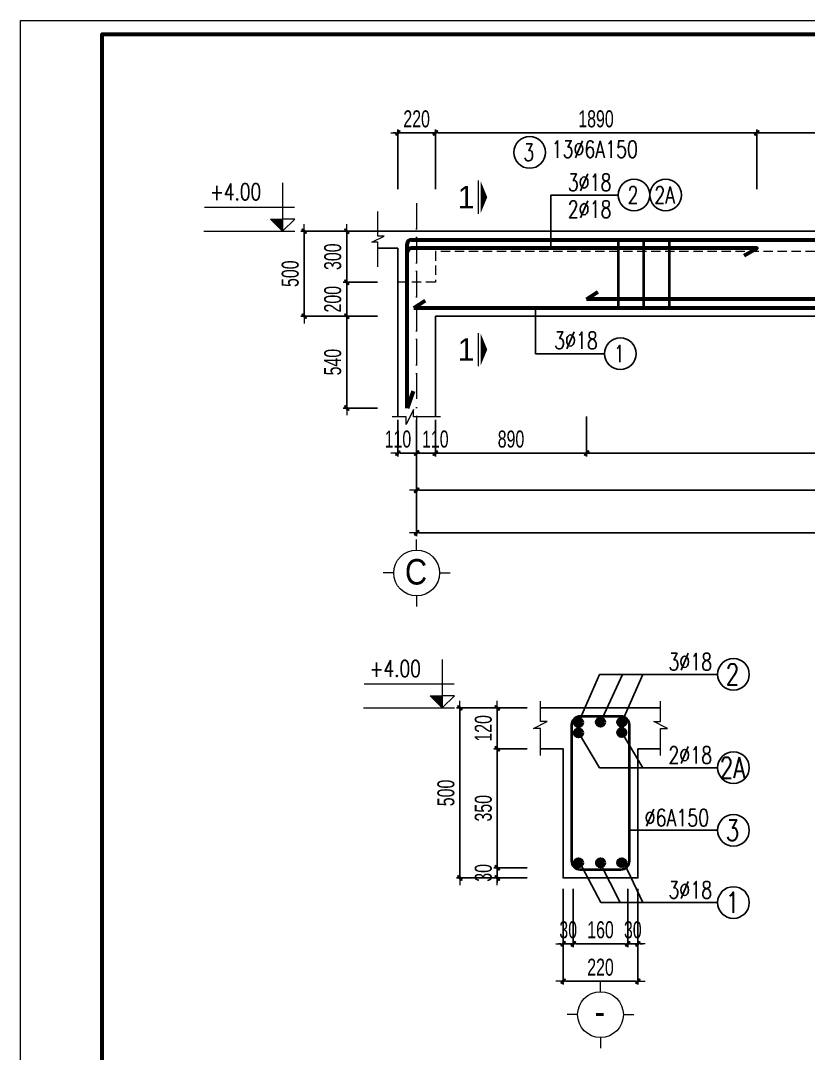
# Model space of a CAD drawing. Header units: millimetres. Extents: x -295047 to 304185, y -728047 to -308748.
# Drawn here: x -33495 to -28862, y -327748 to -321674 of the extents above; entities that cross this region are included whole.
import ezdxf
from ezdxf.enums import TextEntityAlignment as Align

# ---------------------------------------------------------------- set-up
doc = ezdxf.new("R2010")
doc.units = ezdxf.units.MM
doc.header["$MEASUREMENT"] = 0
doc.header["$PDMODE"] = 32
doc.linetypes.add('DASHDOT', pattern=[1, 0.5, -0.25, 0, -0.25])
doc.linetypes.add('HIDDEN', pattern=[0.375, 0.25, -0.125])
doc.layers.get('Defpoints').update_dxf_attribs({"color": 1})
for name, color, linetype, lineweight in [('EG Dim', 8, 'Continuous', 15), ('EG Text1', 3, 'Continuous', 20), ('Khac', 156, 'Continuous', 9), ('Khungten_LCDI', 7, 'Continuous', 5), ('KICHTHUOC', 8, 'Continuous', 18), ('LC Dim', 8, 'Continuous', 18), ('LC ISO', 153, 'Continuous', 13), ('LC Khac', 4, 'Continuous', 9), ('LC MANH DUT', 35, 'HIDDEN', 5), ('LC Net dam2', 6, 'Continuous', 40), ('LC Net dam3', 1, 'Continuous', 60), ('LC Net manh', 219, 'Continuous', 5), ('LC Net thay', 7, 'Continuous', 25), ('LC Net truc', 79, 'DASHDOT', 13), ('LC Text1', 3, 'Continuous', 20), ('LC Text2', 7, 'Continuous', 25), ('MANH', 147, 'Continuous', 13)]:
    doc.layers.add(name, color=color, linetype=linetype, lineweight=lineweight)
doc.layers.add('Thep doc', color=6, linetype='Continuous')
doc.styles.add('EG Huy', font='vnsimli.shx', dxfattribs={"width": 0.75})
doc.styles.add('HOATBIF', font='hoatbif.shx', dxfattribs={"width": 0.7})
doc.styles.add('Khungten', font='VHAVAN.TTF', dxfattribs={"width": 0.9, "height": 5000})
doc.styles.add('LC 1', font='VHAVANB.TTF')
doc.styles.add('LC 3', font='vnsimli.shx', dxfattribs={"width": 0.75})
doc.styles.add('Title', font='VHBLACK.TTF', dxfattribs={"width": 0.8})
doc.dimstyles.new('1-100(1-40)', dxfattribs={"dimscale": 40, "dimtxt": 2.5, "dimasz": 0.35, "dimexe": 0.5, "dimexo": 0, "dimgap": 0.8, "dimtad": 1, "dimdec": 0, "dimzin": 0, "dimdsep": 46, "dimtxsty": 'HOATBIF', "dimblk1": 'DOT', "dimblk2": 'DOT', "dimsah": 1, "dimcen": -1, "dimdle": 1, "dimclrd": 256, "dimclre": 256, "dimclrt": 4, "dimadec": 3, "dimazin": 2, "dimtfac": 0.333333, "dimtdec": 0, "dimtix": 1, "dimtmove": 2, "dimatfit": 3, "dimldrblk": 'DOT', "dimfxl": 1, "dimtvp": 0.833333, "dimtolj": 1, "dimtzin": 0, "dimarcsym": 0})

# ---------------------------------------------------------------- blocks, each defined once
blk = doc.blocks.new('DOT')
at = {"layer": 'LC Dim'}
blk.add_line((-3, 0), (3, 0), dxfattribs=at)
at = {"layer": 'LC Dim', "color": 4}
blk.add_line((-1, -1), (1, 1), dxfattribs=at)
blk.add_lwpolyline([(0.5, 1), (-1, -0.5), (-0.5, -1), (1, 0.5)], close=True, dxfattribs=at)
blk = doc.blocks.new('*D866')
at = {"layer": 'Defpoints', "color": 0, "ltscale": 2, "transparency": 16777216}
for p in [(-30166, -324001.4), (-26166, -324001.4), (-30166, -324217.2)]:
    blk.add_point(p, dxfattribs=at)
at = {"layer": 'LC Dim', "lineweight": -2, "ltscale": 2, "transparency": 16777216}
for p, q in [((-30166, -324001.4), (-30166, -324237.2)), ((-26166, -324001.4), (-26166, -324237.2)), ((-26180, -324217.2), (-30152, -324217.2))]:
    blk.add_line(p, q, dxfattribs=at)
at = {"layer": 'LC Dim', "lineweight": -2, "ltscale": 2, "transparency": 16777216, "xscale": 14, "yscale": 14, "zscale": 14, "rotation": 180}
blk.add_blockref('DOT', (-30166, -324217.2), dxfattribs=at)
at = {"layer": 'LC Dim', "lineweight": -2, "ltscale": 2, "transparency": 16777216, "xscale": 14, "yscale": 14, "zscale": 14}
blk.add_blockref('DOT', (-26166, -324217.2), dxfattribs=at)
at = {"layer": 'LC Dim', "color": 4, "ltscale": 2, "transparency": 16777216, "insert": (-28166, -324135.2), "char_height": 100, "attachment_point": 5, "style": 'HOATBIF'}
blk.add_mtext('\\A1;4000', dxfattribs=at)
blk = doc.blocks.new('_Dot')
at = {"color": 0, "linetype": 'ByBlock', "lineweight": -2}
blk.add_line((-0.5, 0), (-1, 0), dxfattribs=at)
at = {"color": 0, "linetype": 'ByBlock', "const_width": 0.5}
blk.add_lwpolyline([(-0.25, 0, 1), (0.25, 0, 1)], format="xyb", close=True, dxfattribs=at)
blk = doc.blocks.new('*D867')
at = {"layer": 'Defpoints', "color": 0, "ltscale": 2, "transparency": 16777216}
for p in [(-31396.7, -322912.1), (-31577.2, -323212.1), (-31396.7, -323212.1)]:
    blk.add_point(p, dxfattribs=at)
at = {"layer": 'LC Dim', "lineweight": -2, "ltscale": 2, "transparency": 16777216}
for p, q in [((-31396.7, -322912.1), (-31597.2, -322912.1)), ((-31577.2, -322926.1), (-31577.2, -323198.1)), ((-31396.7, -323212.1), (-31597.2, -323212.1))]:
    blk.add_line(p, q, dxfattribs=at)
at = {"layer": 'LC Dim', "lineweight": -2, "ltscale": 2, "transparency": 16777216, "xscale": 14, "yscale": 14, "zscale": 14}
for p, rotation in [((-31577.2, -322912.1), 90), ((-31577.2, -323212.1), 270)]:
    blk.add_blockref('DOT', p, dxfattribs=dict(at, rotation=rotation))
at = {"layer": 'LC Dim', "color": 4, "ltscale": 2, "transparency": 16777216, "insert": (-31659.2, -323062.1), "char_height": 100, "attachment_point": 5, "rotation": 90, "style": 'HOATBIF'}
blk.add_mtext('\\A1;300', dxfattribs=at)
blk = doc.blocks.new('*D869')
at = {"layer": 'Defpoints', "color": 0, "ltscale": 2, "transparency": 16777216}
for p in [(-31396.7, -323212.1), (-31577.2, -323412.1), (-31396.7, -323412.1)]:
    blk.add_point(p, dxfattribs=at)
at = {"layer": 'LC Dim', "lineweight": -2, "ltscale": 2, "transparency": 16777216}
for p, q in [((-31396.7, -323212.1), (-31597.2, -323212.1)), ((-31577.2, -323198.1), (-31577.2, -323184.1)), ((-31577.2, -323212.1), (-31577.2, -323412.1)), ((-31396.7, -323412.1), (-31597.2, -323412.1)), ((-31577.2, -323426.1), (-31577.2, -323440.1))]:
    blk.add_line(p, q, dxfattribs=at)
at = {"layer": 'LC Dim', "lineweight": -2, "ltscale": 2, "transparency": 16777216, "xscale": 14, "yscale": 14, "zscale": 14}
for p, rotation in [((-31577.2, -323212.1), 270), ((-31577.2, -323412.1), 90)]:
    blk.add_blockref('DOT', p, dxfattribs=dict(at, rotation=rotation))
at = {"layer": 'LC Dim', "color": 4, "ltscale": 2, "transparency": 16777216, "insert": (-31659.2, -323312.1), "char_height": 100, "attachment_point": 5, "rotation": 90, "style": 'HOATBIF'}
blk.add_mtext('\\A1;200', dxfattribs=at)
blk = doc.blocks.new('*D870')
at = {"layer": 'Defpoints', "color": 0, "ltscale": 2, "transparency": 16777216}
for p in [(-27166, -322333.7), (-29166, -322664), (-27166, -322664)]:
    blk.add_point(p, dxfattribs=at)
at = {"layer": 'LC Dim', "lineweight": -2, "ltscale": 2, "transparency": 16777216}
for p, q in [((-29166, -322664), (-29166, -322313.7)), ((-29152, -322333.7), (-27180, -322333.7)), ((-27166, -322664), (-27166, -322313.7))]:
    blk.add_line(p, q, dxfattribs=at)
at = {"layer": 'LC Dim', "lineweight": -2, "ltscale": 2, "transparency": 16777216, "xscale": 14, "yscale": 14, "zscale": 14, "rotation": 180}
blk.add_blockref('DOT', (-29166, -322333.7), dxfattribs=at)
at = {"layer": 'LC Dim', "lineweight": -2, "ltscale": 2, "transparency": 16777216, "xscale": 14, "yscale": 14, "zscale": 14}
blk.add_blockref('DOT', (-27166, -322333.7), dxfattribs=at)
at = {"layer": 'LC Dim', "color": 4, "ltscale": 2, "transparency": 16777216, "insert": (-28166, -322251.7), "char_height": 100, "attachment_point": 5, "style": 'HOATBIF'}
blk.add_mtext('\\A1;2000', dxfattribs=at)
blk = doc.blocks.new('*D871')
at = {"layer": 'Defpoints', "color": 0, "ltscale": 2, "transparency": 16777216}
for p in [(-31396.7, -322912.1), (-31827.2, -323412.1), (-31396.7, -323412.1)]:
    blk.add_point(p, dxfattribs=at)
at = {"layer": 'LC Dim', "lineweight": -2, "ltscale": 2, "transparency": 16777216}
for p, q in [((-31396.7, -322912.1), (-31847.2, -322912.1)), ((-31827.2, -322926.1), (-31827.2, -323398.1)), ((-31396.7, -323412.1), (-31847.2, -323412.1))]:
    blk.add_line(p, q, dxfattribs=at)
at = {"layer": 'LC Dim', "lineweight": -2, "ltscale": 2, "transparency": 16777216, "xscale": 14, "yscale": 14, "zscale": 14}
for p, rotation in [((-31827.2, -322912.1), 90), ((-31827.2, -323412.1), 270)]:
    blk.add_blockref('DOT', p, dxfattribs=dict(at, rotation=rotation))
at = {"layer": 'LC Dim', "color": 4, "ltscale": 2, "transparency": 16777216, "insert": (-31909.2, -323162.1), "char_height": 100, "attachment_point": 5, "rotation": 90, "style": 'HOATBIF'}
blk.add_mtext('\\A1;500', dxfattribs=at)
blk = doc.blocks.new('CT')
at = {"layer": 'LC Text1', "lineweight": 15}
blk.add_hatch(color=4, dxfattribs=at).paths.add_polyline_path([(3.25, 1.6), (1.64, 1.6), (1.64, 0)])
at = {"layer": 'LC Text1', "color": 4, "lineweight": 15, "ltscale": 50}
for p, q in [((0.05, 3.14), (12, 3.14)), ((12.09, 0), (0, 0))]:
    blk.add_line(p, q, dxfattribs=at)
for points in [[(1.64, 6.43), (1.64, 0)], [(1.64, 0), (0.03, 1.6), (1.64, 1.6)], [(1.64, 0), (3.25, 1.6), (1.64, 1.6)]]:
    blk.add_lwpolyline(points, dxfattribs=at)
at = {"layer": 'LC Text1', "color": 4, "style": 'LC 3', "width": 0.75}
blk.add_attdef('CT', (1.91, 3.5), '', height=2.2, dxfattribs=at)
blk = doc.blocks.new('TTRUC')
at = {"layer": 'LC ISO'}
for p, q in [((0, 6.95), (0, 10.13)), ((-6.95, 0), (-10.13, 0)), ((6.95, 0), (10.13, 0)), ((0, -6.95), (0, -10.13))]:
    blk.add_line(p, q, dxfattribs=at)
at = {"layer": 'LC Net manh'}
blk.add_circle((0, 0), 6.95, dxfattribs=at)
blk = doc.blocks.new('*D844')
at = {"layer": 'Defpoints', "color": 0, "ltscale": 2, "transparency": 16777216}
for p in [(-31276, -324021.7), (-31166, -324021.7), (-31166, -324217.2)]:
    blk.add_point(p, dxfattribs=at)
at = {"layer": 'LC Dim', "lineweight": -2, "ltscale": 2, "transparency": 16777216}
for p, q in [((-31276, -324021.7), (-31276, -324237.2)), ((-31166, -324021.7), (-31166, -324237.2)), ((-31262, -324217.2), (-31180, -324217.2))]:
    blk.add_line(p, q, dxfattribs=at)
at = {"layer": 'LC Dim', "lineweight": -2, "ltscale": 2, "transparency": 16777216, "xscale": 14, "yscale": 14, "zscale": 14, "rotation": 180}
blk.add_blockref('DOT', (-31276, -324217.2), dxfattribs=at)
at = {"layer": 'LC Dim', "lineweight": -2, "ltscale": 2, "transparency": 16777216, "xscale": 14, "yscale": 14, "zscale": 14}
blk.add_blockref('DOT', (-31166, -324217.2), dxfattribs=at)
at = {"layer": 'LC Dim', "color": 4, "ltscale": 2, "transparency": 16777216, "insert": (-31276, -324135.2), "char_height": 100, "attachment_point": 5, "style": 'HOATBIF'}
blk.add_mtext('\\A1;110', dxfattribs=at)
blk = doc.blocks.new('*D845')
at = {"layer": 'Defpoints', "color": 0, "ltscale": 2, "transparency": 16777216}
for p in [(-31166, -324021.7), (-31056, -324021.7), (-31056, -324217.2)]:
    blk.add_point(p, dxfattribs=at)
at = {"layer": 'LC Dim', "lineweight": -2, "ltscale": 2, "transparency": 16777216}
for p, q in [((-31166, -324021.7), (-31166, -324237.2)), ((-31056, -324021.7), (-31056, -324237.2)), ((-31152, -324217.2), (-31070, -324217.2))]:
    blk.add_line(p, q, dxfattribs=at)
at = {"layer": 'LC Dim', "lineweight": -2, "ltscale": 2, "transparency": 16777216, "xscale": 14, "yscale": 14, "zscale": 14, "rotation": 180}
blk.add_blockref('DOT', (-31166, -324217.2), dxfattribs=at)
at = {"layer": 'LC Dim', "lineweight": -2, "ltscale": 2, "transparency": 16777216, "xscale": 14, "yscale": 14, "zscale": 14}
blk.add_blockref('DOT', (-31056, -324217.2), dxfattribs=at)
at = {"layer": 'LC Dim', "color": 4, "ltscale": 2, "transparency": 16777216, "insert": (-31056, -324135.2), "char_height": 100, "attachment_point": 5, "style": 'HOATBIF'}
blk.add_mtext('\\A1;110', dxfattribs=at)
blk = doc.blocks.new('*D849')
at = {"layer": 'Defpoints', "color": 0, "ltscale": 2, "transparency": 16777216}
for p in [(-31166, -324021.7), (-25166, -324021.7), (-25166, -324436.2)]:
    blk.add_point(p, dxfattribs=at)
at = {"layer": 'LC Dim', "lineweight": -2, "ltscale": 2, "transparency": 16777216}
for p, q in [((-31166, -324021.7), (-31166, -324456.2)), ((-25166, -324021.7), (-25166, -324456.2)), ((-31152, -324436.2), (-25180, -324436.2))]:
    blk.add_line(p, q, dxfattribs=at)
at = {"layer": 'LC Dim', "lineweight": -2, "ltscale": 2, "transparency": 16777216, "xscale": 14, "yscale": 14, "zscale": 14, "rotation": 180}
blk.add_blockref('DOT', (-31166, -324436.2), dxfattribs=at)
at = {"layer": 'LC Dim', "lineweight": -2, "ltscale": 2, "transparency": 16777216, "xscale": 14, "yscale": 14, "zscale": 14}
blk.add_blockref('DOT', (-25166, -324436.2), dxfattribs=at)
at = {"layer": 'LC Dim', "color": 4, "ltscale": 2, "transparency": 16777216, "insert": (-28166, -324354.2), "char_height": 100, "attachment_point": 5, "style": 'HOATBIF'}
blk.add_mtext('\\A1;6000', dxfattribs=at)
blk = doc.blocks.new('*D850')
at = {"layer": 'Defpoints', "color": 0, "ltscale": 2, "transparency": 16777216}
for p in [(-31166, -324021.7), (-23666, -324021.7), (-23666, -324686.2)]:
    blk.add_point(p, dxfattribs=at)
at = {"layer": 'LC Dim', "lineweight": -2, "ltscale": 2, "transparency": 16777216}
for p, q in [((-31166, -324021.7), (-31166, -324706.2)), ((-23666, -324021.7), (-23666, -324706.2)), ((-31152, -324686.2), (-23680, -324686.2))]:
    blk.add_line(p, q, dxfattribs=at)
at = {"layer": 'LC Dim', "lineweight": -2, "ltscale": 2, "transparency": 16777216, "xscale": 14, "yscale": 14, "zscale": 14, "rotation": 180}
blk.add_blockref('DOT', (-31166, -324686.2), dxfattribs=at)
at = {"layer": 'LC Dim', "lineweight": -2, "ltscale": 2, "transparency": 16777216, "xscale": 14, "yscale": 14, "zscale": 14}
blk.add_blockref('DOT', (-23666, -324686.2), dxfattribs=at)
at = {"layer": 'LC Dim', "color": 4, "ltscale": 2, "transparency": 16777216, "insert": (-27416, -324604.2), "char_height": 100, "attachment_point": 5, "style": 'HOATBIF'}
blk.add_mtext('\\A1;7500', dxfattribs=at)
blk = doc.blocks.new('*D851')
at = {"layer": 'Defpoints', "color": 0, "ltscale": 2, "transparency": 16777216}
for p in [(-31056, -322333.7), (-31276, -322664), (-31056, -322664)]:
    blk.add_point(p, dxfattribs=at)
at = {"layer": 'LC Dim', "lineweight": -2, "ltscale": 2, "transparency": 16777216}
for p, q in [((-31290, -322333.7), (-31304, -322333.7)), ((-31276, -322664), (-31276, -322313.7)), ((-31276, -322333.7), (-31056, -322333.7)), ((-31056, -322664), (-31056, -322313.7)), ((-31042, -322333.7), (-31028, -322333.7))]:
    blk.add_line(p, q, dxfattribs=at)
at = {"layer": 'LC Dim', "lineweight": -2, "ltscale": 2, "transparency": 16777216, "xscale": 14, "yscale": 14, "zscale": 14}
blk.add_blockref('DOT', (-31276, -322333.7), dxfattribs=at)
at = {"layer": 'LC Dim', "lineweight": -2, "ltscale": 2, "transparency": 16777216, "xscale": 14, "yscale": 14, "zscale": 14, "rotation": 180}
blk.add_blockref('DOT', (-31056, -322333.7), dxfattribs=at)
at = {"layer": 'LC Dim', "color": 4, "ltscale": 2, "transparency": 16777216, "insert": (-31166, -322251.7), "char_height": 100, "attachment_point": 5, "style": 'HOATBIF'}
blk.add_mtext('\\A1;220', dxfattribs=at)
blk = doc.blocks.new('*D852')
at = {"layer": 'Defpoints', "color": 0, "ltscale": 2, "transparency": 16777216}
for p in [(-29166, -322333.7), (-31056, -322664), (-29166, -322664)]:
    blk.add_point(p, dxfattribs=at)
at = {"layer": 'LC Dim', "lineweight": -2, "ltscale": 2, "transparency": 16777216}
for p, q in [((-31056, -322664), (-31056, -322313.7)), ((-31042, -322333.7), (-29180, -322333.7)), ((-29166, -322664), (-29166, -322313.7))]:
    blk.add_line(p, q, dxfattribs=at)
at = {"layer": 'LC Dim', "lineweight": -2, "ltscale": 2, "transparency": 16777216, "xscale": 14, "yscale": 14, "zscale": 14, "rotation": 180}
blk.add_blockref('DOT', (-31056, -322333.7), dxfattribs=at)
at = {"layer": 'LC Dim', "lineweight": -2, "ltscale": 2, "transparency": 16777216, "xscale": 14, "yscale": 14, "zscale": 14}
blk.add_blockref('DOT', (-29166, -322333.7), dxfattribs=at)
at = {"layer": 'LC Dim', "color": 4, "ltscale": 2, "transparency": 16777216, "insert": (-30111, -322251.7), "char_height": 100, "attachment_point": 5, "style": 'HOATBIF'}
blk.add_mtext('\\A1;1890', dxfattribs=at)
blk = doc.blocks.new('*D858')
at = {"layer": 'Defpoints', "color": 0, "ltscale": 2, "transparency": 16777216}
for p in [(-31396.7, -323412.1), (-31577.2, -323952.1), (-31396.7, -323952.1)]:
    blk.add_point(p, dxfattribs=at)
at = {"layer": 'LC Dim', "lineweight": -2, "ltscale": 2, "transparency": 16777216}
for p, q in [((-31396.7, -323412.1), (-31597.2, -323412.1)), ((-31577.2, -323426.1), (-31577.2, -323938.1)), ((-31396.7, -323952.1), (-31597.2, -323952.1))]:
    blk.add_line(p, q, dxfattribs=at)
at = {"layer": 'LC Dim', "lineweight": -2, "ltscale": 2, "transparency": 16777216, "xscale": 14, "yscale": 14, "zscale": 14}
for p, rotation in [((-31577.2, -323412.1), 90), ((-31577.2, -323952.1), 270)]:
    blk.add_blockref('DOT', p, dxfattribs=dict(at, rotation=rotation))
at = {"layer": 'LC Dim', "color": 4, "ltscale": 2, "transparency": 16777216, "insert": (-31659.2, -323682.1), "char_height": 100, "attachment_point": 5, "rotation": 90, "style": 'HOATBIF'}
blk.add_mtext('\\A1;540', dxfattribs=at)
blk = doc.blocks.new('*D882')
at = {"layer": 'Defpoints', "color": 0, "ltscale": 2, "transparency": 16777216}
for p in [(-30304.5, -326779.8), (-30244.5, -326779.8), (-30244.5, -327103.8)]:
    blk.add_point(p, dxfattribs=at)
at = {"layer": 'LC Dim', "lineweight": -2, "ltscale": 2, "transparency": 16777216}
for p, q in [((-30304.5, -326779.8), (-30304.5, -327123.8)), ((-30244.5, -326779.8), (-30244.5, -327123.8)), ((-30318.5, -327103.8), (-30332.5, -327103.8)), ((-30304.5, -327103.8), (-30244.5, -327103.8)), ((-30230.5, -327103.8), (-30216.5, -327103.8))]:
    blk.add_line(p, q, dxfattribs=at)
at = {"layer": 'LC Dim', "lineweight": -2, "ltscale": 2, "transparency": 16777216, "xscale": 14, "yscale": 14, "zscale": 14}
blk.add_blockref('DOT', (-30304.5, -327103.8), dxfattribs=at)
at = {"layer": 'LC Dim', "lineweight": -2, "ltscale": 2, "transparency": 16777216, "xscale": 14, "yscale": 14, "zscale": 14, "rotation": 180}
blk.add_blockref('DOT', (-30244.5, -327103.8), dxfattribs=at)
at = {"layer": 'LC Dim', "color": 4, "ltscale": 2, "transparency": 16777216, "insert": (-30274.5, -327021.8), "char_height": 100, "attachment_point": 5, "style": 'HOATBIF'}
blk.add_mtext('\\A1;30', dxfattribs=at)
blk = doc.blocks.new('*D883')
at = {"layer": 'Defpoints', "color": 0, "ltscale": 2, "transparency": 16777216}
for p in [(-30244.5, -326779.8), (-29924.5, -326779.8), (-29924.5, -327103.8)]:
    blk.add_point(p, dxfattribs=at)
at = {"layer": 'LC Dim', "lineweight": -2, "ltscale": 2, "transparency": 16777216}
for p, q in [((-30244.5, -326779.8), (-30244.5, -327123.8)), ((-29924.5, -326779.8), (-29924.5, -327123.8)), ((-30230.5, -327103.8), (-29938.5, -327103.8))]:
    blk.add_line(p, q, dxfattribs=at)
at = {"layer": 'LC Dim', "lineweight": -2, "ltscale": 2, "transparency": 16777216, "xscale": 14, "yscale": 14, "zscale": 14, "rotation": 180}
blk.add_blockref('DOT', (-30244.5, -327103.8), dxfattribs=at)
at = {"layer": 'LC Dim', "lineweight": -2, "ltscale": 2, "transparency": 16777216, "xscale": 14, "yscale": 14, "zscale": 14}
blk.add_blockref('DOT', (-29924.5, -327103.8), dxfattribs=at)
at = {"layer": 'LC Dim', "color": 4, "ltscale": 2, "transparency": 16777216, "insert": (-30084.5, -327021.8), "char_height": 100, "attachment_point": 5, "style": 'HOATBIF'}
blk.add_mtext('\\A1;160', dxfattribs=at)
blk = doc.blocks.new('*D884')
at = {"layer": 'Defpoints', "color": 0, "ltscale": 2, "transparency": 16777216}
for p in [(-29924.5, -326779.8), (-29864.5, -326779.8), (-29864.5, -327103.8)]:
    blk.add_point(p, dxfattribs=at)
at = {"layer": 'LC Dim', "lineweight": -2, "ltscale": 2, "transparency": 16777216}
for p, q in [((-29924.5, -326779.8), (-29924.5, -327123.8)), ((-29864.5, -326779.8), (-29864.5, -327123.8)), ((-29938.5, -327103.8), (-29952.5, -327103.8)), ((-29924.5, -327103.8), (-29864.5, -327103.8)), ((-29850.5, -327103.8), (-29836.5, -327103.8))]:
    blk.add_line(p, q, dxfattribs=at)
at = {"layer": 'LC Dim', "lineweight": -2, "ltscale": 2, "transparency": 16777216, "xscale": 14, "yscale": 14, "zscale": 14}
blk.add_blockref('DOT', (-29924.5, -327103.8), dxfattribs=at)
at = {"layer": 'LC Dim', "lineweight": -2, "ltscale": 2, "transparency": 16777216, "xscale": 14, "yscale": 14, "zscale": 14, "rotation": 180}
blk.add_blockref('DOT', (-29864.5, -327103.8), dxfattribs=at)
at = {"layer": 'LC Dim', "color": 4, "ltscale": 2, "transparency": 16777216, "insert": (-29894.5, -327021.8), "char_height": 100, "attachment_point": 5, "style": 'HOATBIF'}
blk.add_mtext('\\A1;30', dxfattribs=at)
blk = doc.blocks.new('*D885')
at = {"layer": 'Defpoints', "color": 0, "ltscale": 2, "transparency": 16777216}
for p in [(-30304.5, -326779.8), (-29864.5, -326779.8), (-30304.5, -327323.8)]:
    blk.add_point(p, dxfattribs=at)
at = {"layer": 'LC Dim', "lineweight": -2, "ltscale": 2, "transparency": 16777216}
for p, q in [((-30304.5, -326779.8), (-30304.5, -327343.8)), ((-29864.5, -326779.8), (-29864.5, -327343.8)), ((-29878.5, -327323.8), (-30290.5, -327323.8))]:
    blk.add_line(p, q, dxfattribs=at)
at = {"layer": 'LC Dim', "lineweight": -2, "ltscale": 2, "transparency": 16777216, "xscale": 14, "yscale": 14, "zscale": 14, "rotation": 180}
blk.add_blockref('DOT', (-30304.5, -327323.8), dxfattribs=at)
at = {"layer": 'LC Dim', "lineweight": -2, "ltscale": 2, "transparency": 16777216, "xscale": 14, "yscale": 14, "zscale": 14}
blk.add_blockref('DOT', (-29864.5, -327323.8), dxfattribs=at)
at = {"layer": 'LC Dim', "color": 4, "ltscale": 2, "transparency": 16777216, "insert": (-30084.5, -327241.8), "char_height": 100, "attachment_point": 5, "style": 'HOATBIF'}
blk.add_mtext('\\A1;220', dxfattribs=at)
blk = doc.blocks.new('*D894')
at = {"layer": 'Defpoints', "color": 0, "ltscale": 2, "transparency": 16777216}
for p in [(-30516.5, -325716.3), (-30691.5, -325956.3), (-30516.5, -325956.3)]:
    blk.add_point(p, dxfattribs=at)
at = {"layer": 'LC Dim', "lineweight": -2, "ltscale": 2, "transparency": 16777216}
for p, q in [((-30516.5, -325716.3), (-30711.5, -325716.3)), ((-30691.5, -325730.3), (-30691.5, -325942.3)), ((-30516.5, -325956.3), (-30711.5, -325956.3))]:
    blk.add_line(p, q, dxfattribs=at)
at = {"layer": 'LC Dim', "lineweight": -2, "ltscale": 2, "transparency": 16777216, "xscale": 14, "yscale": 14, "zscale": 14}
for p, rotation in [((-30691.5, -325716.3), 90), ((-30691.5, -325956.3), 270)]:
    blk.add_blockref('DOT', p, dxfattribs=dict(at, rotation=rotation))
at = {"layer": 'LC Dim', "color": 4, "ltscale": 2, "transparency": 16777216, "insert": (-30773.5, -325836.3), "char_height": 100, "attachment_point": 5, "rotation": 90, "style": 'HOATBIF'}
blk.add_mtext('\\A1;120', dxfattribs=at)
blk = doc.blocks.new('*D895')
at = {"layer": 'Defpoints', "color": 0, "ltscale": 2, "transparency": 16777216}
for p in [(-30516.5, -325956.3), (-30691.5, -326656.3), (-30516.5, -326656.3)]:
    blk.add_point(p, dxfattribs=at)
at = {"layer": 'LC Dim', "lineweight": -2, "ltscale": 2, "transparency": 16777216}
for p, q in [((-30516.5, -325956.3), (-30711.5, -325956.3)), ((-30691.5, -325970.3), (-30691.5, -326642.3)), ((-30516.5, -326656.3), (-30711.5, -326656.3))]:
    blk.add_line(p, q, dxfattribs=at)
at = {"layer": 'LC Dim', "lineweight": -2, "ltscale": 2, "transparency": 16777216, "xscale": 14, "yscale": 14, "zscale": 14}
for p, rotation in [((-30691.5, -325956.3), 90), ((-30691.5, -326656.3), 270)]:
    blk.add_blockref('DOT', p, dxfattribs=dict(at, rotation=rotation))
at = {"layer": 'LC Dim', "color": 4, "ltscale": 2, "transparency": 16777216, "insert": (-30773.5, -326306.3), "char_height": 100, "attachment_point": 5, "rotation": 90, "style": 'HOATBIF'}
blk.add_mtext('\\A1;350', dxfattribs=at)
blk = doc.blocks.new('*D896')
at = {"layer": 'Defpoints', "color": 0, "ltscale": 2, "transparency": 16777216}
for p in [(-30516.5, -326656.3), (-30691.5, -326716.3), (-30516.5, -326716.3)]:
    blk.add_point(p, dxfattribs=at)
at = {"layer": 'LC Dim', "lineweight": -2, "ltscale": 2, "transparency": 16777216}
for p, q in [((-30516.5, -326656.3), (-30711.5, -326656.3)), ((-30691.5, -326642.3), (-30691.5, -326628.3)), ((-30691.5, -326656.3), (-30691.5, -326716.3)), ((-30516.5, -326716.3), (-30711.5, -326716.3)), ((-30691.5, -326730.3), (-30691.5, -326744.3))]:
    blk.add_line(p, q, dxfattribs=at)
at = {"layer": 'LC Dim', "lineweight": -2, "ltscale": 2, "transparency": 16777216, "xscale": 14, "yscale": 14, "zscale": 14}
for p, rotation in [((-30691.5, -326656.3), 270), ((-30691.5, -326716.3), 90)]:
    blk.add_blockref('DOT', p, dxfattribs=dict(at, rotation=rotation))
at = {"layer": 'LC Dim', "color": 4, "ltscale": 2, "transparency": 16777216, "insert": (-30773.5, -326686.3), "char_height": 100, "attachment_point": 5, "rotation": 90, "style": 'HOATBIF'}
blk.add_mtext('\\A1;30', dxfattribs=at)
blk = doc.blocks.new('*D897')
at = {"layer": 'Defpoints', "color": 0, "ltscale": 2, "transparency": 16777216}
for p in [(-30911.5, -325716.3), (-30516.5, -325716.3), (-30516.5, -326716.3)]:
    blk.add_point(p, dxfattribs=at)
at = {"layer": 'LC Dim', "lineweight": -2, "ltscale": 2, "transparency": 16777216}
for p, q in [((-30516.5, -325716.3), (-30931.5, -325716.3)), ((-30911.5, -326702.3), (-30911.5, -325730.3)), ((-30516.5, -326716.3), (-30931.5, -326716.3))]:
    blk.add_line(p, q, dxfattribs=at)
at = {"layer": 'LC Dim', "lineweight": -2, "ltscale": 2, "transparency": 16777216, "xscale": 14, "yscale": 14, "zscale": 14}
for p, rotation in [((-30911.5, -325716.3), 90), ((-30911.5, -326716.3), 270)]:
    blk.add_blockref('DOT', p, dxfattribs=dict(at, rotation=rotation))
at = {"layer": 'LC Dim', "color": 4, "ltscale": 2, "transparency": 16777216, "insert": (-30993.5, -326216.3), "char_height": 100, "attachment_point": 5, "rotation": 90, "style": 'HOATBIF'}
blk.add_mtext('\\A1;500', dxfattribs=at)
blk = doc.blocks.new('theptron1')
at = {"layer": 'LC Net dam3'}
for p, q in [((-0.5, 0), (0.5, 0)), ((-0.35, 0.35), (0.35, -0.35)), ((0.35, 0.35), (-0.35, -0.35)), ((0, 0.5), (0, -0.5))]:
    blk.add_line(p, q, dxfattribs=at)
blk.add_circle((0, 0), 0.5, dxfattribs=at)
blk = doc.blocks.new('*D876')
at = {"layer": 'Defpoints', "color": 0, "ltscale": 2, "transparency": 16777216}
for p in [(-30166, -324001.4), (-31056, -324031.9), (-31056, -324217.2)]:
    blk.add_point(p, dxfattribs=at)
at = {"layer": 'LC Dim', "lineweight": -2, "ltscale": 2, "transparency": 16777216}
for p, q in [((-30166, -324001.4), (-30166, -324237.2)), ((-31056, -324031.9), (-31056, -324237.2)), ((-30180, -324217.2), (-31042, -324217.2))]:
    blk.add_line(p, q, dxfattribs=at)
at = {"layer": 'LC Dim', "lineweight": -2, "ltscale": 2, "transparency": 16777216, "xscale": 14, "yscale": 14, "zscale": 14, "rotation": 180}
blk.add_blockref('DOT', (-31056, -324217.2), dxfattribs=at)
at = {"layer": 'LC Dim', "lineweight": -2, "ltscale": 2, "transparency": 16777216, "xscale": 14, "yscale": 14, "zscale": 14}
blk.add_blockref('DOT', (-30166, -324217.2), dxfattribs=at)
at = {"layer": 'LC Dim', "color": 4, "ltscale": 2, "transparency": 16777216, "insert": (-30611, -324135.2), "char_height": 100, "attachment_point": 5, "style": 'HOATBIF'}
blk.add_mtext('\\A1;890', dxfattribs=at)
blk = doc.blocks.new('lcdi fix')
at = {"layer": 'Defpoints', "lineweight": 0}
blk.add_lwpolyline([(-1200, -14850), (-1200, 14850), (40800, 14850), (40800, -14850)], close=True, dxfattribs=at)
at = {"layer": 'Khungten_LCDI', "color": 5, "lineweight": 60}
blk.add_lwpolyline([(0, -14650), (0, 14650), (40600, 14650), (40600, -14650)], close=True, dxfattribs=at)
at = {"color": 7, "style": 'Khungten', "width": 0.8}
for tag, p in [('REVISION', (39499, -10746)), ('NGAYHT', (39546, -11609))]:
    blk.add_attdef(tag, text='', height=200, dxfattribs=at).set_placement(p, align=Align.CENTER)
at = {"layer": 'LC Text1', "style": 'Title', "width": 1.485915}
for tag, p, p2 in [('TENBANVE1', (36913, -8886), (40339, -8886)), ('TENBANVE2', (36913, -9562), (40339, -9562))]:
    blk.add_attdef(tag, text='', height=250, dxfattribs=at).set_placement(p, p2, align=Align.FIT)
at = {"layer": 'LC Text1', "style": 'Title', "width": 0.7}
blk.add_attdef('SOBANVE', text='', height=250, dxfattribs=at).set_placement((39562, -13896), align=Align.CENTER)

msp = doc.modelspace()

# ---------------------------------------------------------------- linework, layer by layer
at = {"layer": 'LC Khac', "color": 1, "ltscale": 2}
for p, q in [((-30804.2, -322614.7), (-30804.2, -322808.9)), ((-30804.2, -323510.8), (-30804.2, -323705))]:
    msp.add_line(p, q, dxfattribs=at)
for points in [[(-30750.6, -322711.8, 0, 188.6, 0), (-30789.6, -322711.8, 110, 110, 0)], [(-30750.6, -323607.9, 0, 188.6, 0), (-30789.6, -323607.9, 110, 110, 0)]]:
    msp.add_lwpolyline(points, format="xyseb", dxfattribs=at)
at = {"layer": 'LC MANH DUT', "ltscale": 220}
for p, q in [((-31056, -323032.1), (-31056, -323212.1)), ((-25276, -323032.1), (-31056, -323032.1)), ((-31056, -323212.1), (-31276, -323212.1))]:
    msp.add_line(p, q, dxfattribs=at)
at = {"layer": 'LC Net dam2'}
for p, q in [((-29981.1, -322962.1), (-29981.1, -323362.1)), ((-29831.1, -322962.1), (-29831.1, -323362.1)), ((-29681.1, -322962.1), (-29681.1, -323362.1))]:
    msp.add_line(p, q, dxfattribs=at)
msp.add_lwpolyline([(-30204.5, -326666.3), (-29964.5, -326666.3, 0.414214), (-29914.5, -326616.3), (-29914.5, -325816.3, 0.414214), (-29964.5, -325766.3), (-30204.5, -325766.3, 0.414214), (-30254.5, -325816.3), (-30254.5, -326616.3, 0.414214)], format="xyb", close=True, dxfattribs=at)
at = {"layer": 'LC Net dam3'}
for p, q in [((-31196, -322962.1), (-27016, -322962.1)), ((-31221, -323952.1), (-31221, -322987.1)), ((-31221, -323952.1), (-31221, -323047.1)), ((-26166, -323312.1), (-30166, -323312.1)), ((-31182.2, -323362.1), (-27166, -323362.1)), ((-31187.2, -323853.7), (-31221, -323952.1))]:
    msp.add_line(p, q, dxfattribs=at)
at = {"layer": 'LC Net dam3', "ltscale": 2}
for p, q in [((-30166, -323312.1), (-30099.4, -323269)), ((-31182.2, -323362.1), (-31115.6, -323319))]:
    msp.add_line(p, q, dxfattribs=at)
at = {"layer": 'LC Net dam3'}
msp.add_lwpolyline([(-29239.7, -323054.7), (-29166, -323012.1), (-31196, -323012.1)], dxfattribs=at)
for centre in [(-31196, -322987.1), (-31196, -323037.1)]:
    msp.add_arc(centre, 25, 90, 180, dxfattribs=at)
at = {"layer": 'LC Net manh'}
msp.add_lwpolyline([(-31025.3, -324004.8), (-31183.7, -324004.8), (-31183.7, -323960.8), (-31227.7, -324048.8), (-31227.7, -324004.8), (-31310.8, -324004.8)], dxfattribs=at)
at = {"layer": 'LC Net thay', "ltscale": 200}
for p, q in [((-31276, -322912.1), (-31393.7, -322912.1, -23.7)), ((-23556, -322912.1), (-31276, -322912.1)), ((-31276, -323012.1), (-31393.7, -323012.1, -23.7)), ((-31276, -323012.1), (-31276, -324004.8)), ((-25276, -323412.1), (-31056, -323412.1)), ((-31056, -323412.1), (-31056, -324004.8))]:
    msp.add_line(p, q, dxfattribs=at)
at = {"layer": 'LC Net thay', "ltscale": 2}
for p, q in [((-29864.5, -325716.3), (-29730.7, -325716.3)), ((-29864.5, -325956.3), (-29730.7, -325956.3))]:
    msp.add_line(p, q, dxfattribs=at)
for points in [[(-29864.5, -325716.3), (-29864.5, -325716.3), (-30438.2, -325716.3)], [(-30438.2, -325956.3), (-30304.5, -325956.3), (-30304.5, -326716.3), (-29864.5, -326716.3), (-29864.5, -325956.3)]]:
    msp.add_lwpolyline(points, dxfattribs=at)
at = {"layer": 'LC Net truc', "ltscale": 200}
for p, q in [((-31166, -322747.7), (-31166, -323944.8)), ((-31166, -322797.7), (-31166, -324653.7))]:
    msp.add_line(p, q, dxfattribs=at)
at = {"layer": 'LC Text2', "ltscale": 100}
for centre in [(-30501.3, -322448.7), (-29887.8, -322699.1), (-29701.7, -322699.1), (-29302.4, -325518.8), (-29302.4, -326067.8), (-29302.4, -326435.9), (-29302.4, -326860.8)]:
    msp.add_circle(centre, 93.1, dxfattribs=at)
at = {"layer": 'LC Text2', "linetype": 'ByBlock'}
msp.add_circle((-29967.9, -323632.7), 93.1, dxfattribs=at)
at = {"layer": 'MANH', "ltscale": 2, "elevation": -18.9}
msp.add_lwpolyline([(-31393.7, -323121.1), (-31393.7, -322976.5), (-31429.8, -322976.5), (-31357.5, -322940.4), (-31393.7, -322940.4), (-31393.7, -322795.7)], dxfattribs=at)
at = {"layer": 'MANH'}
for points in [[(-30438.2, -325996.3), (-30438.2, -325836.3), (-30478.2, -325836.3), (-30398.2, -325796.3), (-30438.2, -325796.3), (-30438.2, -325676.3)], [(-29730.7, -325996.3), (-29730.7, -325836.3), (-29690.7, -325836.3), (-29770.7, -325796.3), (-29730.7, -325796.3), (-29730.7, -325676.3)]]:
    msp.add_lwpolyline(points, dxfattribs=at)
at = {"layer": 'Thep doc', "linetype": 'ByBlock', "const_width": 19.7}
for points in [[(-30223.9, -325801.5, 1), (-30204.2, -325801.5, 1)], [(-30074.6, -325799.8, -1), (-30094.3, -325799.8, -1)], [(-29950, -325800, -1), (-29969.6, -325800, -1)], [(-30223.9, -325861.5, 1), (-30204.2, -325861.5, 1)], [(-29950, -325860, -1), (-29969.6, -325860, -1)], [(-30219.1, -326629.1, -1), (-30199.4, -326629.1, -1)], [(-30074.6, -326632.8, 1), (-30094.3, -326632.8, 1)], [(-29945.4, -326629.1, 1), (-29965, -326629.1, 1)]]:
    msp.add_lwpolyline(points, format="xyb", close=True, dxfattribs=at)

# ---------------------------------------------------------------- block references
at = {"layer": 'EG Dim', "xscale": 42.40098003740421, "yscale": 42.40098003740421, "zscale": 42.40098003740421, "rotation": 90}
for p in [(-30214, -325801.5), (-30084.5, -325799.8), (-29959.8, -325800), (-30214, -325862.1), (-29959.8, -325860.7), (-30214, -326627.7), (-30083.7, -326627.7), (-29959.8, -326626.3)]:
    msp.add_blockref('theptron1', p, dxfattribs=at)
at = {"layer": 'EG Text1'}
ref = msp.add_blockref('CT', (-31881.8, -322912.1), dxfattribs=dict(at, xscale=-44.25072279153392, yscale=44.25072279153392, zscale=44.25072279153392))
ref.add_attrib('CT', '+4.00', (-32381, -322728.9), dxfattribs={"layer": 'Khac', "color": 3, "height": 97.35, "style": 'EG Huy', "width": 0.75})
ref = msp.add_blockref('CT', (-30942.6, -325716.3), dxfattribs=dict(at, xscale=-44.25072279153392, yscale=44.25072279153392, zscale=44.25072279153392))
ref.add_attrib('CT', '+4.00', (-31441.9, -325533.1), dxfattribs={"layer": 'Khac', "color": 3, "height": 97.35, "style": 'EG Huy', "width": 0.75})
at = {"layer": 'KICHTHUOC', "xscale": 19.39036266761832, "yscale": 19.39036266761832, "zscale": 19.39036266761832}
for p in [(-31166, -324922.3), (-30084.5, -327520.2)]:
    msp.add_blockref('TTRUC', p, dxfattribs=at)
at = {"layer": 'LC Net thay', "xscale": 0.3999999999995694, "yscale": 0.3999999999995694, "zscale": 0.3999999999995694}
msp.add_blockref('lcdi fix', (-33015, -327613.5), dxfattribs=at)

# ---------------------------------------------------------------- texts
at = {"ltscale": 2, "style": 'LC 1'}
for p in [(-30875.7, -322711.8), (-30875.7, -323607.9)]:
    msp.add_attdef('1', text='A', height=132, dxfattribs=at).set_placement(p, align=Align.MIDDLE_CENTER)
at = {"layer": 'LC Text1', "ltscale": 0.2, "style": 'LC 1', "width": 0.9}
for s, p in [('C', (-31169.6, -325035.4)), ('-', (-30088.1, -327623))]:
    msp.add_text(s, height=150, dxfattribs=at).set_placement(p, align=Align.BOTTOM_CENTER)
at = {"layer": 'LC Text2', "linetype": 'ByBlock', "style": 'LC 3', "width": 0.75}
for s, p in [('3', (-30506.6, -322448.7)), ('2', (-29893.1, -322699.1)), ('2A', (-29706.9, -322699.1)), ('1', (-29973.1, -323632.7))]:
    msp.add_text(s, height=100, dxfattribs=at).set_placement(p, align=Align.MIDDLE_CENTER)
for s, p in [('13%%C6A150', (-30372.3, -322479.5)), ('3%%C18', (-30277.2, -322675)), ('2%%C18', (-30277.2, -322833.1)), ('3%%C18', (-30357.3, -323604.7)), ('3%%C18', (-29685.3, -325494.7)), ('2%%C18', (-29685.3, -326043.7)), ('%%C6A150', (-29824.8, -326411.8)), ('3%%C18', (-29685.3, -326836.7))]:
    msp.add_text(s, height=100, dxfattribs=at).set_placement(p)
at = {"layer": 'LC Text2', "ltscale": 100, "style": 'LC 3', "width": 0.75}
for s, height, p in [('2', 122.2, (-29307.7, -325518.8)), ('2A', 122.22, (-29307.7, -326067.8)), ('3', 122.2, (-29307.7, -326435.9)), ('1', 122.2, (-29307.7, -326860.8))]:
    msp.add_text(s, height=height, dxfattribs=at).set_placement(p, align=Align.MIDDLE_CENTER)

# ---------------------------------------------------------------- dimensions: what is measured, and where the dimension line sits
at = {"layer": 'LC Dim', "ltscale": 2}
for base, p1, p2, picture, middle in [((-31056, -322333.7), (-31276, -322664), (-31056, -322664), '*D851', (-31166, -322251.7)), ((-29166, -322333.7), (-31056, -322664), (-29166, -322664), '*D852', (-30111, -322251.7)), ((-27166, -322333.7), (-29166, -322664), (-27166, -322664), '*D870', (-28166, -322251.7)), ((-31056, -324217.2), (-30166, -324001.4), (-31056, -324031.9), '*D876', (-30611, -324135.2)), ((-30166, -324217.2), (-26166, -324001.4), (-30166, -324001.4), '*D866', (-28166, -324135.2)), ((-25166, -324436.2), (-31166, -324021.7), (-25166, -324021.7), '*D849', (-28166, -324354.2)), ((-23666, -324686.2), (-31166, -324021.7), (-23666, -324021.7), '*D850', (-27416, -324604.2))]:
    dim = msp.add_linear_dim(base=base, p1=p1, p2=p2, dimstyle='1-100(1-40)', dxfattribs=at)
    dim.commit()
    dim.dimension.update_dxf_attribs({"geometry": picture, "text_midpoint": middle})
for base, p1, p2, picture, middle in [((-31827.2, -323412.1), (-31396.7, -322912.1), (-31396.7, -323412.1), '*D871', (-31909.2, -323162.1)), ((-31577.2, -323212.1), (-31396.7, -322912.1), (-31396.7, -323212.1), '*D867', (-31659.2, -323062.1)), ((-31577.2, -323412.1), (-31396.7, -323212.1), (-31396.7, -323412.1), '*D869', (-31659.2, -323312.1)), ((-31577.2, -323952.1), (-31396.7, -323412.1), (-31396.7, -323952.1), '*D858', (-31659.2, -323682.1))]:
    dim = msp.add_linear_dim(base=base, p1=p1, p2=p2, angle=90, dimstyle='1-100(1-40)', dxfattribs=at)
    dim.commit()
    dim.dimension.update_dxf_attribs({"geometry": picture, "text_midpoint": middle})
for base, p1, p2, picture, middle in [((-31166, -324217.2), (-31276, -324021.7), (-31166, -324021.7), '*D844', (-31276, -324135.2)), ((-31056, -324217.2), (-31166, -324021.7), (-31056, -324021.7), '*D845', (-31056, -324135.2))]:
    dim = msp.add_linear_dim(base=base, p1=p1, p2=p2, dimstyle='1-100(1-40)', dxfattribs=at)
    dim.commit()
    dim.dimension.update_dxf_attribs({"geometry": picture, "text_midpoint": middle, "dimtype": 160})
for base, p1, p2, picture, middle in [((-30911.5, -325716.3), (-30516.5, -326716.3), (-30516.5, -325716.3), '*D897', (-30993.5, -326216.3)), ((-30691.5, -325956.3), (-30516.5, -325716.3), (-30516.5, -325956.3), '*D894', (-30773.5, -325836.3)), ((-30691.5, -326656.3), (-30516.5, -325956.3), (-30516.5, -326656.3), '*D895', (-30773.5, -326306.3)), ((-30691.5, -326716.3), (-30516.5, -326656.3), (-30516.5, -326716.3), '*D896', (-30773.5, -326686.3))]:
    dim = msp.add_linear_dim(base=base, p1=p1, p2=p2, angle=90, dimstyle='1-100(1-40)', override={"dimlfac": 0.5}, dxfattribs=at)
    dim.commit()
    dim.dimension.update_dxf_attribs({"geometry": picture, "text_midpoint": middle})
for base, p1, p2, picture, middle in [((-30244.5, -327103.8), (-30304.5, -326779.8), (-30244.5, -326779.8), '*D882', (-30274.5, -327021.8)), ((-30304.5, -327323.8), (-29864.5, -326779.8), (-30304.5, -326779.8), '*D885', (-30084.5, -327241.8)), ((-29924.5, -327103.8), (-30244.5, -326779.8), (-29924.5, -326779.8), '*D883', (-30084.5, -327021.8)), ((-29864.5, -327103.8), (-29924.5, -326779.8), (-29864.5, -326779.8), '*D884', (-29894.5, -327021.8))]:
    dim = msp.add_linear_dim(base=base, p1=p1, p2=p2, dimstyle='1-100(1-40)', override={"dimlfac": 0.5}, dxfattribs=at)
    dim.commit()
    dim.dimension.update_dxf_attribs({"geometry": picture, "text_midpoint": middle})

# ---------------------------------------------------------------- leaders
for points in [[(-30376.2, -322962.1), (-30376.2, -322699.1), (-29980.9, -322699.1)], [(-30376.2, -323012.1), (-30376.2, -322699.1), (-29980.9, -322699.1)], [(-30466, -323362.1), (-30466, -323632.7), (-30060.9, -323632.7)]]:
    msp.add_leader(points, dimstyle='1-100(1-40)', dxfattribs=at)
for points in [[(-30214, -325801.5), (-30090, -325518.8), (-29395.5, -325518.8)], [(-30084.5, -325799.8), (-29955.5, -325518.8), (-29395.5, -325518.8)], [(-29959.8, -325800), (-29836.5, -325518.8), (-29395.5, -325518.8)], [(-30214, -325861.5), (-30090, -326067.8), (-29395.5, -326067.8)], [(-29959.8, -325860), (-29836.5, -326067.8), (-29395.5, -326067.8)], [(-29914.5, -326435.9), (-29395.5, -326435.9)], [(-30209.2, -326619.3), (-30083.5, -326860.8), (-29395.5, -326860.8)], [(-30087.4, -326629.4), (-29969.5, -326860.8), (-29537.5, -326860.8)], [(-29945.4, -326629.4), (-29836.5, -326860.8), (-29395.5, -326860.8)]]:
    msp.add_leader(points, dimstyle='1-100(1-40)', override={"dimlfac": 0.5}, dxfattribs=at)

doc.saveas('drawing.dxf')
